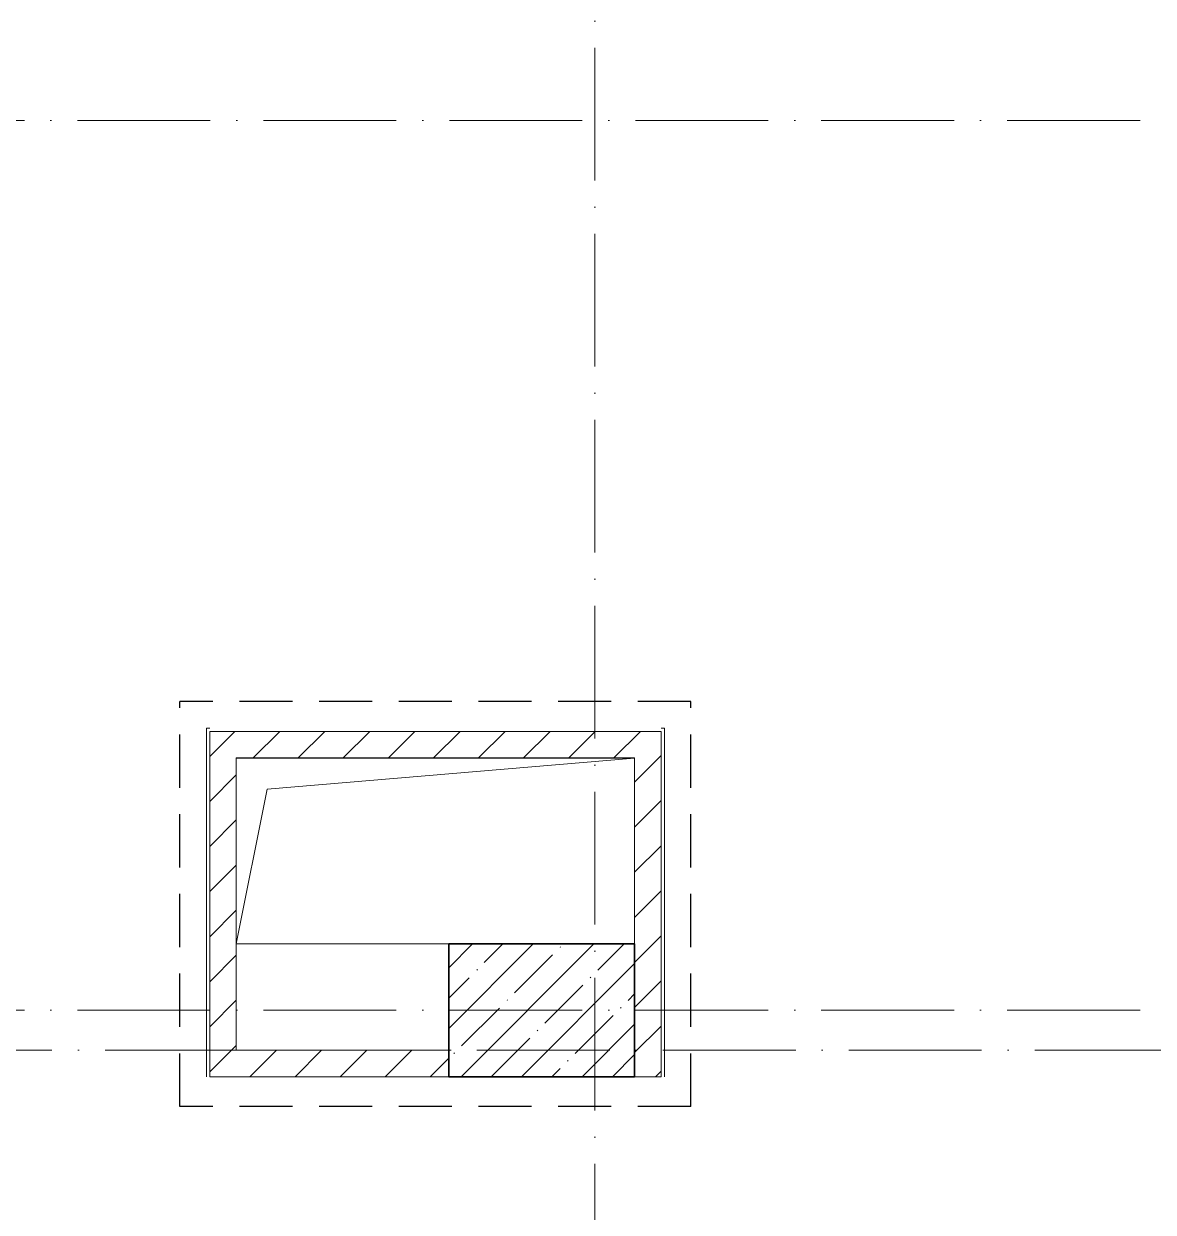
# Model space of a CAD drawing. Header units: millimetres. Extents: x -213536 to 1564669, y -45299 to 942238.
# Drawn here: x 518466 to 522718, y 516092 to 520566 of the extents above; entities that cross this region are included whole.
import ezdxf

# ---------------------------------------------------------------- set-up
doc = ezdxf.new("R2010")
doc.units = ezdxf.units.MM
doc.linetypes.add('50_200_ШТРИХ_1Т_ш5_п1_п1_', pattern=[700, 500, -100, 0, -100])
doc.linetypes.add('Штриховая _2 мм - 1 мм_', pattern=[300, 200, -100])
for name, color, linetype, lineweight in [('0-1', 7, 'Continuous', 5), ('0-2', 7, 'Continuous', 9), ('3) ЖБ 4м', 3, 'Continuous', 30), ('Несущие колонны', 7, 'Continuous', 9), ('Несущие колонны-1', 7, 'Continuous', 35), ('Обобщенные модели', 7, 'Continuous', 9), ('Оси-2', 7, '50_200_ШТРИХ_1Т_ш5_п1_п1_', 9), ('Стены-1', 7, 'Continuous', 13), ('Штриховка разреза-1', 7, 'Continuous', 9)]:
    doc.layers.add(name, color=color, linetype=linetype, lineweight=lineweight)
doc.layers.add('СТ-1_1', color=7, linetype='Штриховая _2 мм - 1 мм_', lineweight=90, true_color=0x888888)
doc.layers.get('0-2').off()
pattern_1 = [(45, (0, 0), (-84.85281, 84.85281), [])]

# ---------------------------------------------------------------- blocks, each defined once
blk = doc.blocks.new('Ос 3 эт верх часть')
at = {"layer": 'Оси-2'}
for p, q in [((520616, 535177.6), (520616, 501490.4)), ((502566, 520202.4), (535374.3, 520202.4)), ((502566, 516852.4), (534857.8, 516852.4)), ((535374.3, 516702.4), (481366, 516702.4))]:
    blk.add_line(p, q, dxfattribs=at)
blk = doc.blocks.new('BSC_Колонна _Прямоугольная - 500х700-V133-АИ2_03_План отделки стен 3-го этажа _Часть 1_')
at = {"layer": 'Несущие колонны'}
h = blk.add_hatch(dxfattribs=at)
h.set_pattern_fill('FP_131', color=256, style=0, pattern_type=2)
h.set_pattern_definition([(315, (-71950, 91250), (114.04925, 114.04925), []), (315, (-71950, 91135.95), (114.04925, 114.04925), [201.613, -40.323, 3.353, -36.97])])
h.paths.add_polyline_path([(-250, 350), (-250, -350), (250, -350), (250, 350)], flags=0)
at = {"layer": 'Несущие колонны-1'}
for p, q in [((250, 350), (-250, 350)), ((-250, 350), (-250, -350)), ((250, -350), (250, 350)), ((-250, -350), (250, -350))]:
    blk.add_line(p, q, dxfattribs=at)
blk = doc.blocks.new('AR_Отверстие прямоугольное _в плите_ - AR_Отверстие прямоугольное _в плите_-30552737-АИ2_03_План отделки стен 3-го этажа _Часть 1_')
at = {"layer": 'Обобщенные модели'}
for p, q in [((750, 350), (-750, 350)), ((-633.3, 233.3), (750, 350)), ((-750, -350), (-633.3, 233.3)), ((-750, -350), (50, -350))]:
    blk.add_line(p, q, dxfattribs=at)
blk = doc.blocks.new('0125-Р-ОО-Ш2-АР-о_23_10_2024_rvt-1-АИ2_03_План отделки стен 3-го этажа _Часть 1_')
at = {"layer": 'Штриховка разреза-1'}
h = blk.add_hatch(dxfattribs=at)
h.set_pattern_fill('FP_121', color=256, style=0, pattern_type=2)
h.set_pattern_definition(pattern_1)
h.paths.add_polyline_path([(90000, 71700), (90100, 71700), (90100, 73000), (90000, 73000)], flags=0)
h = blk.add_hatch(dxfattribs=at)
h.set_pattern_fill('FP_121', color=256, style=0, pattern_type=2)
h.set_pattern_definition(pattern_1)
h.paths.add_polyline_path([(91600, 72900), (91700, 72900), (91700, 73000), (90100, 73000), (90100, 72900)], flags=0)
h = blk.add_hatch(dxfattribs=at)
h.set_pattern_fill('FP_121', color=256, style=0, pattern_type=2)
h.set_pattern_definition(pattern_1)
h.paths.add_polyline_path([(91700, 71700), (91700, 72900), (91600, 72900), (91600, 71700)], flags=0)
h = blk.add_hatch(dxfattribs=at)
h.set_pattern_fill('FP_121', color=256, style=0, pattern_type=2)
h.set_pattern_definition(pattern_1)
h.paths.add_polyline_path([(90900, 71700), (90900, 71800), (90100, 71800), (90100, 71700)], flags=0)
at = {"layer": 'Стены-1'}
for p, q in [((90000, 73000), (90000, 71700)), ((90100, 73000), (90000, 73000)), ((91700, 73000), (90100, 73000)), ((91700, 72900), (91700, 73000)), ((90100, 71800), (90100, 72900)), ((90100, 72900), (91600, 72900)), ((91600, 72900), (91600, 72200)), ((91700, 71700), (91700, 72900)), ((90900, 71800), (90100, 71800)), ((90000, 71700), (90100, 71700)), ((90100, 71700), (90900, 71700)), ((91600, 71700), (91700, 71700))]:
    blk.add_line(p, q, dxfattribs=at)
at = {"layer": '0-2'}
blk.add_blockref('AR_Отверстие прямоугольное _в плите_ - AR_Отверстие прямоугольное _в плите_-30552737-АИ2_03_План отделки стен 3-го этажа _Часть 1_', (90850, 72549.7), dxfattribs=at)
at = {"layer": '0-2', "rotation": 89.9999999999999}
blk.add_blockref('BSC_Колонна _Прямоугольная - 500х700-V133-АИ2_03_План отделки стен 3-го этажа _Часть 1_', (91250, 71950), dxfattribs=at)
blk = doc.blocks.new('3этВверх')
at = {"layer": 'СТ-1_1', "lineweight": 25}
for p, q in [((519054, 516490.4), (519054, 518014.4)), ((520978, 518014.4), (519054, 518014.4)), ((520978, 516490.4), (520978, 518014.4)), ((520978, 516490.4), (519054, 516490.4))]:
    blk.add_line(p, q, dxfattribs=at)
at = {"layer": 'Стены-1'}
for p, q in [((519166, 517914.4), (519154, 517914.4)), ((519154, 517914.4), (519154, 516602.4)), ((520878, 517914.4), (520866, 517914.4)), ((520878, 516602.4), (520878, 517914.4)), ((519166, 516602.4), (519166, 517902.4)), ((520866, 517902.4), (520866, 516602.4))]:
    blk.add_line(p, q, dxfattribs=at)
at = {"layer": '0-1'}
blk.add_blockref('0125-Р-ОО-Ш2-АР-о_23_10_2024_rvt-1-АИ2_03_План отделки стен 3-го этажа _Часть 1_', (429166, 444902.4), dxfattribs=at)

msp = doc.modelspace()

# ---------------------------------------------------------------- block references
at = {"color": 5, "lineweight": 30}
msp.add_blockref('Ос 3 эт верх часть', (0, 0), dxfattribs=at)
at = {"layer": '3) ЖБ 4м'}
msp.add_blockref('3этВверх', (0, 0), dxfattribs=at)

doc.saveas('drawing.dxf')
